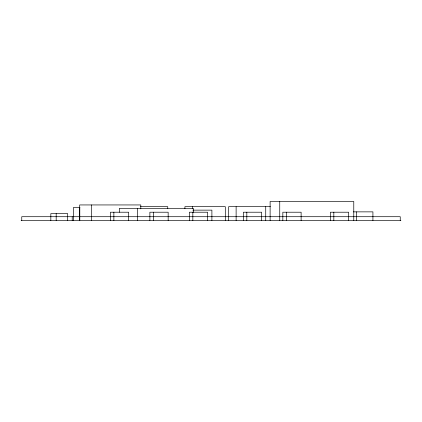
<?xml version="1.0" encoding="UTF-8"?>
<svg xmlns="http://www.w3.org/2000/svg" width="422" height="422" viewBox="0 0 422 422"><rect width="100%" height="100%" fill="white"/><g stroke="black" fill="none" stroke-linecap="round" stroke-linejoin="round"><path stroke-width="0.63" d="M140.521 206.674L167.75 206.674L167.75 208.653M270.381 206.674L228.634 206.674L228.634 220.516M79.958 207.54L73.381 207.54L73.381 220.516M192.812 210.135L211.897 210.135L211.897 220.516M353.351 211.865L372.921 211.865L372.921 220.516M21.1 220.516L400.9 220.516M400.246 220.516L400.246 216.708L21.754 216.708L21.754 220.516M356.469 211.865L356.469 220.516M353.773 220.516L353.773 201.484L270.122 201.484L270.122 220.516M348.641 220.516L348.641 212.213L330.357 212.213L330.357 220.516M333.834 212.213L333.834 220.516M301.118 220.516L301.118 212.213L282.835 212.213L282.835 220.516M286.311 212.213L286.311 220.516M279.744 201.484L279.744 220.516M265.728 206.674L265.728 220.516M261.629 220.516L261.629 212.213L243.352 212.213L243.352 220.516M246.823 212.213L246.823 220.516M236.12 206.674L236.12 220.516M225.306 220.516L225.306 206.674L184.92 206.674L184.92 208.653M207.64 220.516L207.64 212.213L189.362 212.213L189.362 220.516M193.424 212.229L193.424 208.405L119.315 208.405L119.315 212.229M192.838 212.213L192.838 220.516M192.4 206.674L192.4 208.653M168.162 220.516L168.162 212.213L149.879 212.213L149.879 220.516M153.355 212.213L153.355 220.516M140.8 208.837L140.8 204.944L79.689 204.944L79.689 220.516M137.488 208.405L137.488 220.516M128.678 220.516L128.678 212.213L110.395 212.213L110.395 220.516M113.871 212.213L113.871 220.516M91.447 204.944L91.447 220.516M79.795 207.54L79.795 220.516M72.215 216.708L72.215 220.516M67.694 220.516L67.694 213.595L50.835 213.595L50.835 220.516M56.179 213.595L56.179 220.516"/></g></svg>
